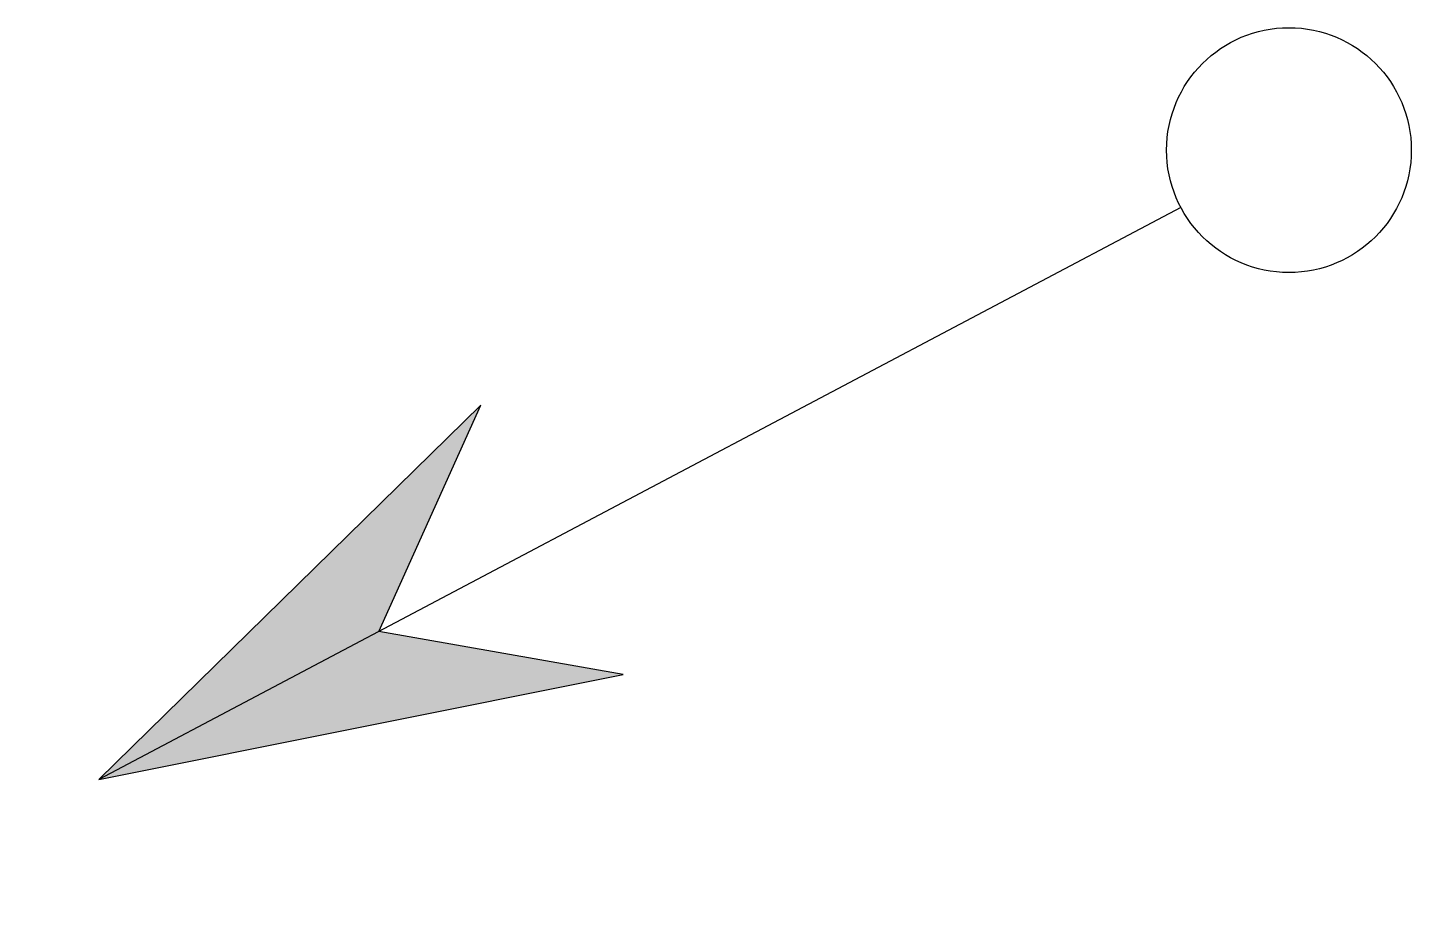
# Model space of a CAD drawing. Header units: millimetres. Extents: x 128.299 to 128.785, y 98.931 to 99.243.
import ezdxf

# ---------------------------------------------------------------- set-up
doc = ezdxf.new("R2010")
doc.units = ezdxf.units.MM
doc.header["$LTSCALE"] = 0.05
doc.layers.add('018', color=4, linetype='Continuous')

# ---------------------------------------------------------------- blocks, each defined once
blk = doc.blocks.new('SETA')
blk.add_hatch(color=256).paths.add_polyline_path([(0, 0), (-0.18011, 0.05352), (-0.11122, 0), (-0.18011, -0.05352)])
for p, q in [((-0.18011, 0.05352), (-0.11122, 0)), ((0, 0), (-0.18011, 0.05352)), ((-0.11122, 0), (-0.18011, -0.05352)), ((-0.18011, -0.05352), (0, 0))]:
    blk.add_line(p, q)

msp = doc.modelspace()

# ---------------------------------------------------------------- linework, layer by layer
at = {"layer": '018'}
msp.add_line((128.70383, 99.17964), (128.32376, 98.9787), dxfattribs=at)
msp.add_circle((128.74184, 99.19974), 0.04299, dxfattribs=at)

# ---------------------------------------------------------------- block references
at = {"layer": '018', "rotation": 207.8658872506859}
msp.add_blockref('SETA', (128.32376, 98.9787), dxfattribs=at)

doc.saveas('drawing.dxf')
